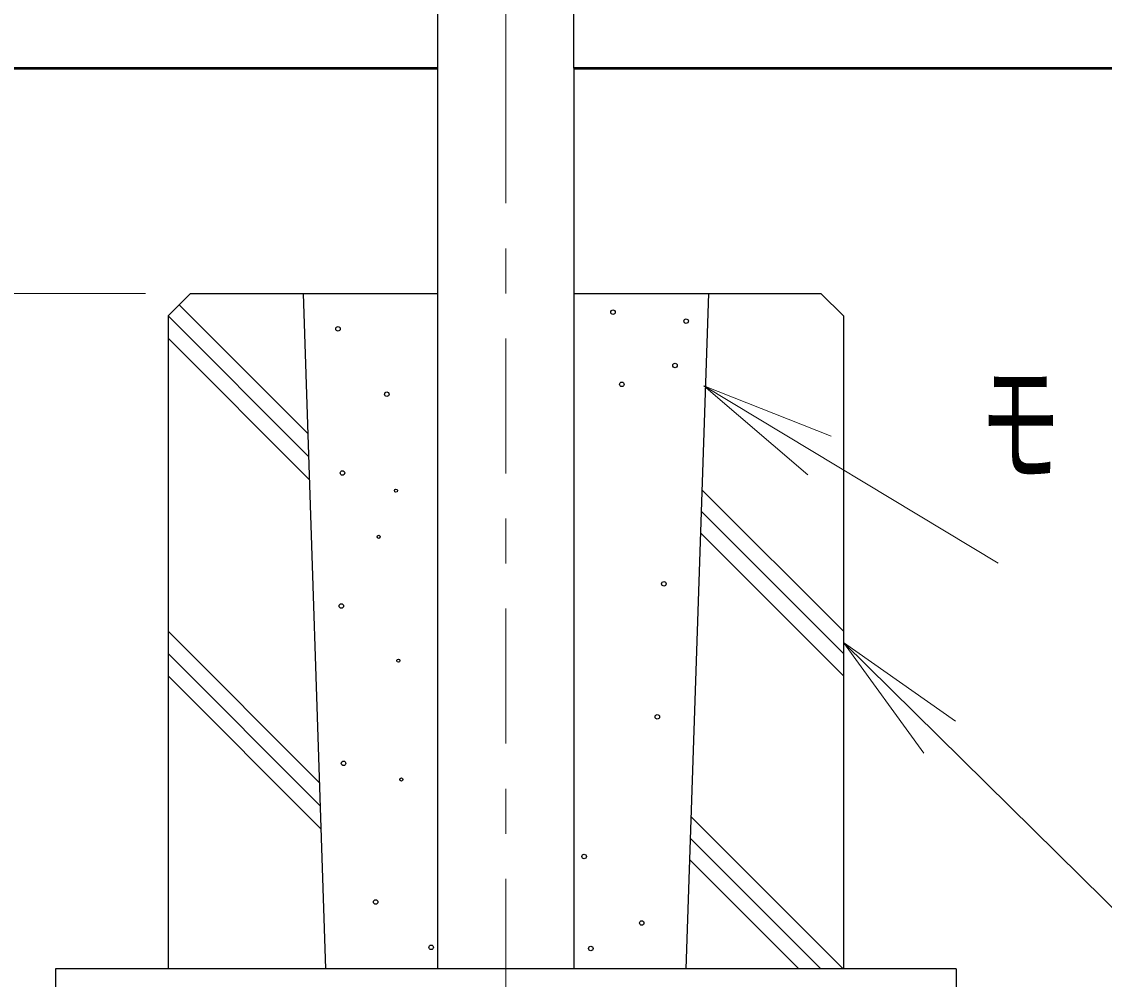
# Model space of a CAD drawing. Units: millimetres on the paper. Extents: x -805 to -334, y -297 to 267.
# Drawn here: x -594.74 to -570.7, y -116.71 to -95.44 of the extents above; entities that cross this region are included whole.
import ezdxf

# ---------------------------------------------------------------- set-up
doc = ezdxf.new("R2010")
doc.units = ezdxf.units.MM
doc.linetypes.add('USER2', pattern=[6, 3, -1, 1, -1])
doc.layers.add('1_20', color=7, linetype='Continuous', lineweight=13)
doc.styles.add('ＭＳ ゴシック', font='')
doc.styles.get('ＭＳ ゴシック').set_extended_font_data('MS Gothic')

# ---------------------------------------------------------------- blocks, each defined once
blk = doc.blocks.new('open_arrow')
at = {"color": 0, "linetype": 'Continuous', "lineweight": -2}
blk.add_lwpolyline([(7.5, 1.25), (0, 0), (7.5, -1.25)], dxfattribs=at)

msp = doc.modelspace()

# ---------------------------------------------------------------- linework, layer by layer
at = {"layer": '1_20', "linetype": 'USER2'}
for q in [(-583.989, -39.744), (-583.989, -126.346)]:
    msp.add_line((-583.989, -96.476), q, dxfattribs=at)
at = {"layer": '1_20', "lineweight": 25}
for p, q in [((-585.502, -42.275), (-585.502, -96.476)), ((-582.477, -96.476), (-582.477, -42.275)), ((-585.502, -96.476), (-585.502, -116.476)), ((-582.477, -96.476), (-582.477, -116.476)), ((-591.489, -101.976), (-590.989, -101.476)), ((-590.989, -101.476), (-585.502, -101.476)), ((-588.489, -101.476), (-587.989, -116.476)), ((-582.477, -101.476), (-576.989, -101.476)), ((-579.489, -101.476), (-579.989, -116.476)), ((-576.989, -101.476), (-576.489, -101.976)), ((-591.489, -101.976), (-591.489, -116.476)), ((-576.489, -101.976), (-576.489, -116.476)), ((-573.989, -116.476), (-593.989, -116.476)), ((-593.989, -116.476), (-593.989, -123.976)), ((-573.989, -116.476), (-573.989, -123.976))]:
    msp.add_line(p, q, dxfattribs=at)
at = {"layer": '1_20', "color": 253, "lineweight": 50}
for p, q in [((-596.694, -96.476), (-585.502, -96.476)), ((-582.477, -96.476), (-564.017, -96.476))]:
    msp.add_line(p, q, dxfattribs=at)
at = {"layer": '1_20', "color": 3, "lineweight": 25}
for p, q in [((-585.502, -96.476), (-585.502, -116.476)), ((-582.477, -96.476), (-582.477, -116.476))]:
    msp.add_line(p, q, dxfattribs=at)
at = {"layer": '1_20'}
for p, q in [((-591.989, -101.476), (-602.471, -101.476)), ((-588.386, -104.585), (-591.242, -101.728)), ((-588.369, -105.097), (-591.489, -101.976)), ((-588.352, -105.609), (-591.489, -102.471)), ((-579.593, -103.529), (-573.056, -107.471)), ((-576.489, -108.981), (-579.635, -105.836)), ((-576.489, -109.476), (-579.651, -106.315)), ((-576.489, -109.971), (-579.667, -106.794)), ((-588.127, -112.343), (-591.489, -108.981)), ((-576.489, -109.226), (-568.922, -116.7)), ((-588.11, -112.855), (-591.489, -109.476)), ((-588.093, -113.367), (-591.489, -109.971)), ((-576.494, -116.476), (-579.877, -113.094)), ((-576.989, -116.476), (-579.893, -113.573)), ((-577.484, -116.476), (-579.909, -114.052))]:
    msp.add_line(p, q, dxfattribs=at)
at = {"layer": '1_20', "lineweight": 25}
for centre, radius in [((-581.609, -101.895), 0.05), ((-579.984, -102.092), 0.05), ((-587.714, -102.264), 0.05), ((-580.23, -103.076), 0.05), ((-581.412, -103.495), 0.05), ((-586.631, -103.716), 0.05), ((-587.616, -105.464), 0.05), ((-586.428, -105.857), 0.035), ((-586.811, -106.883), 0.035), ((-580.477, -107.926), 0.05), ((-587.64, -108.419), 0.05), ((-586.373, -109.632), 0.035), ((-580.624, -110.88), 0.05), ((-587.591, -111.914), 0.05), ((-586.306, -112.273), 0.035), ((-582.249, -113.982), 0.05), ((-586.877, -114.992), 0.05), ((-580.969, -115.459), 0.05), ((-585.646, -116.001), 0.05), ((-582.101, -116.026), 0.05)]:
    msp.add_circle(centre, radius, dxfattribs=at)

# ---------------------------------------------------------------- block references
at = {"layer": '1_20', "xscale": 0.4, "yscale": 0.4}
for p, rotation in [((-579.593, -103.529), 328.9), ((-576.489, -109.226), 315.4)]:
    msp.add_blockref('open_arrow', p, dxfattribs=dict(at, rotation=rotation))

# ---------------------------------------------------------------- texts
at = {"layer": '1_20', "insert": (-573.472, -104.471), "char_height": 2.199, "attachment_point": 4, "style": 'ＭＳ ゴシック'}
msp.add_mtext('\\T1.64;\\W0.6;モルタル充填', dxfattribs=at)

doc.saveas('drawing.dxf')
